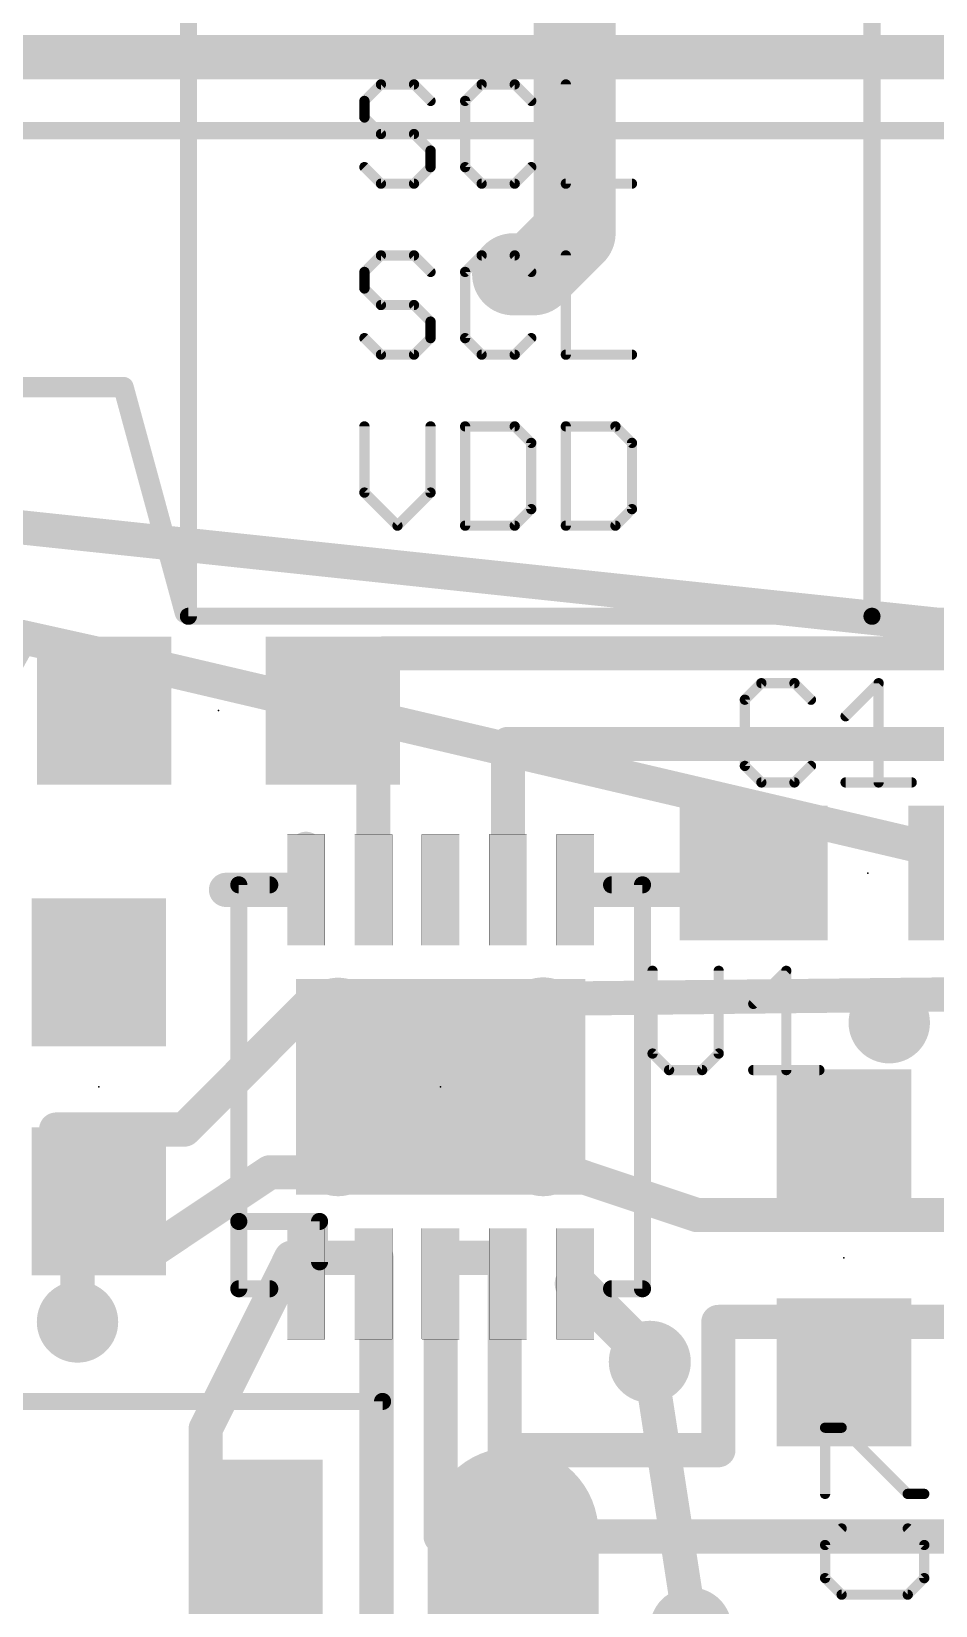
# Model space of a CAD drawing. Extents: x -1.6 to 81.6, y -2 to 51.3.
# Drawn here: x 10.14 to 16.86, y 6.27 to 17.96 of the extents above; entities that cross this region are included whole.
import ezdxf

# ---------------------------------------------------------------- set-up
doc = ezdxf.new("R2010")
doc.units = 0
for name, color, linetype in [('1', 22, 'CONTINUOUS'), ('16', 175, 'CONTINUOUS'), ('17', 82, 'CONTINUOUS'), ('18', 82, 'CONTINUOUS'), ('21', 253, 'CONTINUOUS'), ('22', 253, 'CONTINUOUS'), ('23', 7, 'CONTINUOUS'), ('25', 253, 'CONTINUOUS')]:
    doc.layers.add(name, color=color, linetype=linetype)

# ---------------------------------------------------------------- blocks, each defined once
blk = doc.blocks.new('RECT')
blk.add_solid([(-0.5, -0.5), (0.5, -0.5), (-0.5, 0.5), (0.5, 0.5)])
blk = doc.blocks.new('RECT132000X44800R1')
at = {"const_width": 0.0014}
blk.add_lwpolyline([(0.4118, -0.1386), (0.4118, 0.1386, 0.4142), (0.4111, 0.1393), (-0.4111, 0.1393, 0.4142), (-0.4118, 0.1386), (-0.4118, -0.1386, 0.4142), (-0.4111, -0.1393), (0.4111, -0.1393, 0.4142)], format="xyb", close=True, dxfattribs=at)
blk.add_solid([(-0.4115, -0.139), (0.4115, -0.139), (-0.4115, 0.139), (0.4115, 0.139)])
blk = doc.blocks.new('ROUNDP')
at = {"const_width": 0.5}
blk.add_lwpolyline([(0, -0.25, 1), (0, 0.25, 1), (0, -0.25)], format="xyb", dxfattribs=at)
blk = doc.blocks.new('ROUNDV')
at = {"const_width": 0.5}
blk.add_lwpolyline([(0, -0.25, 1), (0, 0.25, 1), (0, -0.25)], format="xyb", dxfattribs=at)

msp = doc.modelspace()

# ---------------------------------------------------------------- linework, layer by layer
at = {"layer": '1'}
for points, const_width in [([(27.94, 17.78), (8.89, 17.78)], 0.3048), ([(7.62, 17.7292), (38.6588, 17.7292)], 0.254), ([(14.1732, 16.4592), (13.8684, 16.1544)], 0.6096), ([(13.8684, 16.1544), (13.716, 16.1544)], 0.6096), ([(37.7952, 11.3284), (7.6708, 14.5288)], 0.254), ([(10.0584, 13.462), (7.62, 9.144)], 0.254), ([(10.9728, 13.2588), (10.0584, 13.462)], 0.254), ([(12.7576, 13.3392), (12.3766, 12.9138)], 0.254), ([(18.1624, 13.3392), (12.7576, 13.3392)], 0.254), ([(20.7264, 10.9728), (10.9728, 13.2588)], 0.254), ([(12.6776, 13.2948), (12.3766, 12.9138)], 0.254), ([(12.6776, 11.5823), (12.6776, 13.2948)], 0.254), ([(13.6776, 11.5823), (13.6776, 12.6661)], 0.254), ([(13.6776, 12.6661), (19.0514, 12.6661)], 0.254), ([(12.1776, 11.5823), (12.1776, 11.8872)], 0.254), ([(15.5027, 11.5823), (15.5027, 11.7073)], 0.254), ([(12.1776, 11.5824), (11.5824, 11.5824)], 0.254), ([(12.1776, 11.5823), (12.1776, 11.5824)], 0.254), ([(14.1776, 11.5823), (15.5027, 11.5823)], 0.254), ([(11.2727, 9.8023), (12.2252, 10.7548)], 0.254), ([(12.2252, 10.7548), (18.288, 10.8204)], 0.254), ([(10.3201, 9.8023), (11.2727, 9.8023)], 0.254), ([(10.3201, 8.8498), (10.3201, 9.8023)], 0.254), ([(11.9077, 9.4848), (10.9551, 8.8498)], 0.254), ([(14.1302, 9.4848), (11.9077, 9.4848)], 0.254), ([(15.0827, 9.1673), (14.1302, 9.4848)], 0.254), ([(10.4789, 8.3735), (10.4789, 9.326)], 0.254), ([(20.1626, 9.1673), (15.0827, 9.1673)], 0.254), ([(10.9551, 8.8498), (10.3201, 8.8498)], 0.254), ([(11.4314, 7.5798), (12.0664, 8.8498)], 0.254), ([(12.0664, 8.8498), (12.7014, 8.8498)], 0.254), ([(12.7014, 8.8498), (12.7014, 4.0873)], 0.254), ([(13.6539, 8.8498), (13.1776, 8.8498)], 0.254), ([(13.1776, 8.8498), (13.1776, 6.7797)], 0.254), ([(13.6539, 7.421), (13.6539, 8.8498)], 0.254), ([(14.1776, 8.6573), (14.732, 8.1029)], 0.3048), ([(20.1626, 8.3735), (15.2414, 8.3735)], 0.254), ([(15.2414, 8.3735), (15.2414, 7.421)], 0.254), ([(14.732, 8.1029), (14.732, 8.0772)], 0.3048), ([(11.4314, 4.0873), (11.4314, 7.5798)], 0.254), ([(15.2414, 7.421), (13.6539, 7.421)], 0.254), ([(13.716, 3.3528), (13.716, 6.8072)], 1.27), ([(13.1776, 6.7797), (20.1626, 6.7797)], 0.254)]:
    msp.add_lwpolyline(points, dxfattribs=dict(at, const_width=const_width))
for points, const_width in [([(14.281, 16.3514, 1), (14.0654, 16.567)], 0.3048), ([(13.716, 16.3068, 1), (13.716, 16.002)], 0.3048), ([(13.7606, 16.2622, 1), (13.9762, 16.0466)], 0.3048), ([(13.8684, 16.002, 1), (13.8684, 16.3068)], 0.3048), ([(10.1137, 13.4308, 1), (10.0031, 13.4932)], 0.127), ([(12.7576, 13.4027, 1), (12.7576, 13.2757)], 0.127), ([(12.805, 13.2968, 1), (12.7103, 13.3816)], 0.127), ([(10.9873, 13.3206, 1), (10.9583, 13.197)], 0.127), ([(10.959, 13.1968, 1), (10.9866, 13.3208)], 0.127), ([(12.7411, 13.2948, 1), (12.6142, 13.2948)], 0.127), ([(12.7275, 13.2554, 1), (12.6278, 13.3341)], 0.127), ([(12.3293, 12.9561, 1), (12.424, 12.8714)], 0.127), ([(12.3268, 12.9531, 1), (12.4265, 12.8744)], 0.127), ([(13.6776, 12.7296, 1), (13.6776, 12.6026)], 0.127), ([(13.7411, 12.6661, 1), (13.6142, 12.6661)], 0.127), ([(12.2411, 11.8872, 1), (12.1142, 11.8872)], 0.127), ([(15.5662, 11.7073, 1), (15.4392, 11.7073)], 0.127), ([(11.5824, 11.6459, 1), (11.5824, 11.5189)], 0.127), ([(12.2411, 11.5824, 1), (12.1142, 11.5824)], 0.127), ([(12.1776, 11.5189, 1), (12.1776, 11.6459)], 0.127), ([(14.1776, 11.6457, 1), (14.1776, 11.5188)], 0.127), ([(15.5027, 11.5188, 1), (15.5027, 11.6457)], 0.127), ([(12.1142, 11.5823, 1), (12.2411, 11.5823)], 0.127), ([(12.1142, 11.5823, 1), (12.2411, 11.5823)], 0.127), ([(12.6142, 11.5823, 1), (12.7411, 11.5823)], 0.127), ([(13.6142, 11.5823, 1), (13.7411, 11.5823)], 0.127), ([(15.4392, 11.5823, 1), (15.5662, 11.5823)], 0.127), ([(12.2245, 10.8182, 1), (12.2258, 10.6913)], 0.127), ([(12.2701, 10.7098, 1), (12.1802, 10.7997)], 0.127), ([(10.3201, 9.8658, 1), (10.3201, 9.7388)], 0.127), ([(10.3836, 9.8023, 1), (10.2567, 9.8023)], 0.127), ([(11.2277, 9.8472, 1), (11.3176, 9.7573)], 0.127), ([(11.2727, 9.7388, 1), (11.2727, 9.8658)], 0.127), ([(11.9077, 9.5482, 1), (11.9077, 9.4213)], 0.127), ([(11.9429, 9.4319, 1), (11.8724, 9.5376)], 0.127), ([(14.1502, 9.545, 1), (14.1101, 9.4245)], 0.127), ([(14.1302, 9.4213, 1), (14.1302, 9.5482)], 0.127), ([(10.5424, 9.326, 1), (10.4154, 9.326)], 0.127), ([(15.0827, 9.2308, 1), (15.0827, 9.1038)], 0.127), ([(15.0626, 9.107, 1), (15.1027, 9.2275)], 0.127), ([(10.3201, 8.9132, 1), (10.3201, 8.7863)], 0.127), ([(10.2567, 8.8498, 1), (10.3836, 8.8498)], 0.127), ([(10.9199, 8.9026, 1), (10.9904, 8.7969)], 0.127), ([(10.9551, 8.7863, 1), (10.9551, 8.9132)], 0.127), ([(12.0664, 8.9132, 1), (12.0664, 8.7863)], 0.127), ([(12.1232, 8.8214, 1), (12.0096, 8.8781)], 0.127), ([(12.7649, 8.8498, 1), (12.6379, 8.8498)], 0.127), ([(12.7014, 8.7863, 1), (12.7014, 8.9132)], 0.127), ([(13.1776, 8.9132, 1), (13.1776, 8.7863)], 0.127), ([(13.2411, 8.8498, 1), (13.1142, 8.8498)], 0.127), ([(13.7174, 8.8498, 1), (13.5904, 8.8498)], 0.127), ([(13.6539, 8.7863, 1), (13.6539, 8.9132)], 0.127), ([(14.2315, 8.7111, 1), (14.1238, 8.6034)], 0.1524), ([(10.4154, 8.3735, 1), (10.5424, 8.3735)], 0.127), ([(15.2414, 8.437, 1), (15.2414, 8.31)], 0.127), ([(15.3049, 8.3735, 1), (15.1779, 8.3735)], 0.127), ([(14.8082, 8.1029, 1), (14.6558, 8.1029)], 0.1524), ([(14.6781, 8.049, 1), (14.7859, 8.1568)], 0.1524), ([(14.6558, 8.0772, 1), (14.8082, 8.0772)], 0.1524), ([(11.4949, 7.5798, 1), (11.3679, 7.5798)], 0.127), ([(11.3746, 7.6081, 1), (11.4882, 7.5514)], 0.127), ([(13.6539, 7.4845, 1), (13.6539, 7.3575)], 0.127), ([(13.5904, 7.421, 1), (13.7174, 7.421)], 0.127), ([(15.1779, 7.421, 1), (15.3049, 7.421)], 0.127), ([(15.2414, 7.3575, 1), (15.2414, 7.4845)], 0.127), ([(14.0335, 6.8072, 1), (13.3985, 6.8072)], 0.635), ([(13.1776, 6.8432, 1), (13.1776, 6.7161)], 0.127), ([(13.1142, 6.7797, 1), (13.2411, 6.7797)], 0.127)]:
    msp.add_lwpolyline(points, format="xyb", dxfattribs=dict(at, const_width=const_width))
at = {"layer": '16'}
for points, const_width in [([(14.1732, 20.4216), (14.1732, 16.4592)], 0.6096), ([(14.732, 8.0772), (15.0368, 6.096)], 0.254)]:
    msp.add_lwpolyline(points, dxfattribs=dict(at, const_width=const_width))
for points, const_width in [([(14.0208, 16.4592, 1), (14.3256, 16.4592)], 0.3048), ([(14.7948, 8.0869, 1), (14.6692, 8.0675)], 0.127)]:
    msp.add_lwpolyline(points, format="xyb", dxfattribs=dict(at, const_width=const_width))
at = {"layer": '21', "const_width": 0.0635}
for points in [[(11.6776, 11.6515, 1), (11.6776, 11.588)], [(11.7094, 11.6197, 1), (11.6459, 11.6197)], [(11.9077, 11.588, 1), (11.9077, 11.6515)], [(14.4477, 11.6515, 1), (14.4477, 11.588)], [(14.7094, 11.6197, 1), (14.6459, 11.6197)], [(14.6776, 11.588, 1), (14.6776, 11.6515)], [(11.6776, 9.1515, 1), (11.6776, 9.088)], [(11.7094, 9.1197, 1), (11.6459, 9.1197)], [(11.6459, 9.1197, 1), (11.7094, 9.1197)], [(12.3094, 9.1197, 1), (12.2459, 9.1197)], [(12.2777, 9.088, 1), (12.2777, 9.1515)], [(12.2459, 8.8198, 1), (12.3094, 8.8198)], [(11.6776, 8.6515, 1), (11.6776, 8.588)], [(11.6459, 8.6197, 1), (11.7094, 8.6197)], [(11.9077, 8.588, 1), (11.9077, 8.6515)], [(14.4477, 8.6515, 1), (14.4477, 8.588)], [(14.6459, 8.6197, 1), (14.7094, 8.6197)], [(14.6776, 8.588, 1), (14.6776, 8.6515)], [(12.7776, 7.783, 1), (12.7141, 7.783)], [(12.7459, 7.7512, 1), (12.7459, 7.8147)]]:
    msp.add_lwpolyline(points, format="xyb", dxfattribs=at)
at = {"layer": '21', "const_width": 0.127}
for points in [[(11.6776, 11.6197), (11.6776, 9.1197)], [(11.9077, 11.6197), (11.6776, 11.6197)], [(14.6776, 11.6197), (14.4477, 11.6197)], [(14.6776, 8.6197), (14.6776, 11.6197)], [(11.6776, 9.1197), (11.6776, 8.6197)], [(11.6776, 9.1197), (12.2777, 9.1197)], [(12.2777, 8.8198), (12.2777, 9.1197)], [(11.6776, 8.6197), (11.9077, 8.6197)], [(14.4477, 8.6197), (14.6776, 8.6197)], [(12.7459, 7.783), (8.5295, 7.783)], [(12.7459, 3.5666), (12.7459, 7.783)]]:
    msp.add_lwpolyline(points, dxfattribs=at)
at = {"layer": '22', "const_width": 0.127}
msp.add_lwpolyline([(2.52, 17.2212), (20.32, 17.2212)], dxfattribs=at)
at = {"layer": '23'}
for p in [(11.5267, 12.9138), (16.3527, 11.7073), (10.6377, 10.1197), (13.1776, 10.1197), (16.1748, 8.8498)]:
    msp.add_point(p, dxfattribs=at)
at = {"layer": '25'}
for points, const_width in [([(11.303, 20.5994), (11.303, 13.6144)], 0.127), ([(16.383, 20.5994), (16.383, 13.6144)], 0.127), ([(12.734, 17.5647), (12.6111, 17.4419)], 0.0762), ([(12.9797, 17.5647), (12.734, 17.5647)], 0.0762), ([(13.1026, 17.4419), (12.9797, 17.5647)], 0.0762), ([(13.4824, 17.5647), (13.3595, 17.4419)], 0.0762), ([(13.7281, 17.5647), (13.4824, 17.5647)], 0.0762), ([(13.851, 17.4419), (13.7281, 17.5647)], 0.0762), ([(14.1079, 17.5647), (14.1079, 16.8275)], 0.0762), ([(12.6111, 17.4419), (12.6111, 17.319)], 0.0762), ([(13.3595, 17.4419), (13.3595, 16.9504)], 0.0762), ([(12.6111, 17.319), (12.734, 17.1961)], 0.0762), ([(12.734, 17.1961), (12.9797, 17.1961)], 0.0762), ([(12.9797, 17.1961), (13.1026, 17.0732)], 0.0762), ([(13.1026, 17.0732), (13.1026, 16.9504)], 0.0762), ([(12.734, 16.8275), (12.6111, 16.9504)], 0.0762), ([(13.1026, 16.9504), (12.9797, 16.8275)], 0.0762), ([(13.3595, 16.9504), (13.4824, 16.8275)], 0.0762), ([(13.7281, 16.8275), (13.851, 16.9504)], 0.0762), ([(12.9797, 16.8275), (12.734, 16.8275)], 0.0762), ([(13.4824, 16.8275), (13.7281, 16.8275)], 0.0762), ([(14.1079, 16.8275), (14.5994, 16.8275)], 0.0762), ([(12.734, 16.2947), (12.6111, 16.1719)], 0.0762), ([(12.9797, 16.2947), (12.734, 16.2947)], 0.0762), ([(13.1026, 16.1719), (12.9797, 16.2947)], 0.0762), ([(13.4824, 16.2947), (13.3595, 16.1719)], 0.0762), ([(13.7281, 16.2947), (13.4824, 16.2947)], 0.0762), ([(13.851, 16.1719), (13.7281, 16.2947)], 0.0762), ([(14.1079, 16.2947), (14.1079, 15.5575)], 0.0762), ([(12.6111, 16.1719), (12.6111, 16.049)], 0.0762), ([(13.3595, 16.1719), (13.3595, 15.6804)], 0.0762), ([(12.6111, 16.049), (12.734, 15.9261)], 0.0762), ([(12.734, 15.9261), (12.9797, 15.9261)], 0.0762), ([(12.9797, 15.9261), (13.1026, 15.8032)], 0.0762), ([(13.1026, 15.8032), (13.1026, 15.6804)], 0.0762), ([(12.734, 15.5575), (12.6111, 15.6804)], 0.0762), ([(13.1026, 15.6804), (12.9797, 15.5575)], 0.0762), ([(13.3595, 15.6804), (13.4824, 15.5575)], 0.0762), ([(13.7281, 15.5575), (13.851, 15.6804)], 0.0762), ([(12.9797, 15.5575), (12.734, 15.5575)], 0.0762), ([(13.4824, 15.5575), (13.7281, 15.5575)], 0.0762), ([(14.1079, 15.5575), (14.5994, 15.5575)], 0.0762), ([(10.8204, 15.3162), (7.8486, 15.3162)], 0.1524), ([(11.2776, 13.6398), (10.8204, 15.3162)], 0.1524), ([(12.6111, 15.0247), (12.6111, 14.5332)], 0.0762), ([(13.1026, 14.5332), (13.1026, 15.0247)], 0.0762), ([(13.3595, 15.0247), (13.3595, 14.2875)], 0.0762), ([(13.7281, 15.0247), (13.3595, 15.0247)], 0.0762), ([(13.851, 14.9019), (13.7281, 15.0247)], 0.0762), ([(14.1079, 15.0247), (14.1079, 14.2875)], 0.0762), ([(14.4765, 15.0247), (14.1079, 15.0247)], 0.0762), ([(14.5994, 14.9019), (14.4765, 15.0247)], 0.0762), ([(13.851, 14.4104), (13.851, 14.9019)], 0.0762), ([(14.5994, 14.4104), (14.5994, 14.9019)], 0.0762), ([(12.6111, 14.5332), (12.8568, 14.2875)], 0.0762), ([(12.8568, 14.2875), (13.1026, 14.5332)], 0.0762), ([(13.7281, 14.2875), (13.851, 14.4104)], 0.0762), ([(14.4765, 14.2875), (14.5994, 14.4104)], 0.0762), ([(13.3595, 14.2875), (13.7281, 14.2875)], 0.0762), ([(14.1079, 14.2875), (14.4765, 14.2875)], 0.0762), ([(11.303, 13.6144), (16.383, 13.6144)], 0.127), ([(16.383, 13.6144), (21.463, 13.6144)], 0.127), ([(15.5611, 13.1176), (15.4383, 12.9947)], 0.0762), ([(15.8069, 13.1176), (15.5611, 13.1176)], 0.0762), ([(15.9297, 12.9947), (15.8069, 13.1176)], 0.0762), ([(16.1867, 12.8718), (16.4324, 13.1176)], 0.0762), ([(16.4324, 13.1176), (16.4324, 12.3803)], 0.0762), ([(15.4383, 12.9947), (15.4383, 12.5032)], 0.0762), ([(15.4383, 12.5032), (15.5611, 12.3803)], 0.0762), ([(15.8069, 12.3803), (15.9297, 12.5032)], 0.0762), ([(15.5611, 12.3803), (15.8069, 12.3803)], 0.0762), ([(16.1867, 12.3803), (16.6782, 12.3803)], 0.0762), ([(14.7523, 10.9812), (14.7523, 10.3668)], 0.0762), ([(15.2438, 10.3668), (15.2438, 10.9812)], 0.0762), ([(15.5007, 10.7354), (15.7465, 10.9812)], 0.0762), ([(15.7465, 10.9812), (15.7465, 10.2439)], 0.0762), ([(14.7523, 10.3668), (14.8752, 10.2439)], 0.0762), ([(15.1209, 10.2439), (15.2438, 10.3668)], 0.0762), ([(14.8752, 10.2439), (15.1209, 10.2439)], 0.0762), ([(15.5007, 10.2439), (15.9922, 10.2439)], 0.0762), ([(16.0345, 7.0963), (16.0345, 7.5878)], 0.0762), ([(16.0345, 7.5878), (16.1574, 7.5878)], 0.0762), ([(16.1574, 7.5878), (16.6489, 7.0963)], 0.0762), ([(16.6489, 7.0963), (16.7718, 7.0963)], 0.0762), ([(16.1574, 6.8393), (16.0345, 6.7165)], 0.0762), ([(16.7718, 6.7165), (16.6489, 6.8393)], 0.0762), ([(16.0345, 6.7165), (16.0345, 6.4707)], 0.0762), ([(16.7718, 6.4707), (16.7718, 6.7165)], 0.0762), ([(16.0345, 6.4707), (16.1574, 6.3479)], 0.0762), ([(16.6489, 6.3479), (16.7718, 6.4707)], 0.0762), ([(16.1574, 6.3479), (16.6489, 6.3479)], 0.0762)]:
    msp.add_lwpolyline(points, dxfattribs=dict(at, const_width=const_width))
for points, const_width in [([(12.734, 17.5838, 1), (12.734, 17.5457)], 0.0381), ([(12.7474, 17.5513, 1), (12.7205, 17.5782)], 0.0381), ([(12.9932, 17.5782, 1), (12.9662, 17.5513)], 0.0381), ([(12.9797, 17.5457, 1), (12.9797, 17.5838)], 0.0381), ([(13.4824, 17.5838, 1), (13.4824, 17.5457)], 0.0381), ([(13.4959, 17.5513, 1), (13.4689, 17.5782)], 0.0381), ([(13.7416, 17.5782, 1), (13.7147, 17.5513)], 0.0381), ([(13.7281, 17.5457, 1), (13.7281, 17.5838)], 0.0381), ([(14.127, 17.5647, 1), (14.0889, 17.5647)], 0.0381), ([(12.5976, 17.4553, 1), (12.6246, 17.4284)], 0.0381), ([(12.6302, 17.4419, 1), (12.5921, 17.4419)], 0.0381), ([(13.0891, 17.4284, 1), (13.1161, 17.4553)], 0.0381), ([(13.346, 17.4553, 1), (13.373, 17.4284)], 0.0381), ([(13.3786, 17.4419, 1), (13.3405, 17.4419)], 0.0381), ([(13.8375, 17.4284, 1), (13.8645, 17.4553)], 0.0381), ([(12.6246, 17.3325, 1), (12.5976, 17.3055)], 0.0381), ([(12.5921, 17.319, 1), (12.6302, 17.319)], 0.0381), ([(12.734, 17.2152, 1), (12.734, 17.1771)], 0.0381), ([(12.7205, 17.1826, 1), (12.7474, 17.2096)], 0.0381), ([(12.9932, 17.2096, 1), (12.9662, 17.1826)], 0.0381), ([(12.9797, 17.1771, 1), (12.9797, 17.2152)], 0.0381), ([(13.1216, 17.0732, 1), (13.0835, 17.0732)], 0.0381), ([(13.0891, 17.0598, 1), (13.1161, 17.0867)], 0.0381), ([(12.6246, 16.9638, 1), (12.5976, 16.9369)], 0.0381), ([(13.0835, 16.9504, 1), (13.1216, 16.9504)], 0.0381), ([(13.1161, 16.9369, 1), (13.0891, 16.9638)], 0.0381), ([(13.373, 16.9638, 1), (13.346, 16.9369)], 0.0381), ([(13.3405, 16.9504, 1), (13.3786, 16.9504)], 0.0381), ([(13.8645, 16.9369, 1), (13.8375, 16.9638)], 0.0381), ([(12.734, 16.8466, 1), (12.734, 16.8085)], 0.0381), ([(12.7205, 16.814, 1), (12.7474, 16.841)], 0.0381), ([(12.9662, 16.841, 1), (12.9932, 16.814)], 0.0381), ([(12.9797, 16.8085, 1), (12.9797, 16.8466)], 0.0381), ([(13.4824, 16.8466, 1), (13.4824, 16.8085)], 0.0381), ([(13.4689, 16.814, 1), (13.4959, 16.841)], 0.0381), ([(13.7147, 16.841, 1), (13.7416, 16.814)], 0.0381), ([(13.7281, 16.8085, 1), (13.7281, 16.8466)], 0.0381), ([(14.1079, 16.8466, 1), (14.1079, 16.8085)], 0.0381), ([(14.0889, 16.8275, 1), (14.127, 16.8275)], 0.0381), ([(14.5994, 16.8085, 1), (14.5994, 16.8466)], 0.0381), ([(12.734, 16.3138, 1), (12.734, 16.2757)], 0.0381), ([(12.7474, 16.2813, 1), (12.7205, 16.3082)], 0.0381), ([(12.9932, 16.3082, 1), (12.9662, 16.2813)], 0.0381), ([(12.9797, 16.2757, 1), (12.9797, 16.3138)], 0.0381), ([(13.4824, 16.3138, 1), (13.4824, 16.2757)], 0.0381), ([(13.4959, 16.2813, 1), (13.4689, 16.3082)], 0.0381), ([(13.7416, 16.3082, 1), (13.7147, 16.2813)], 0.0381), ([(13.7281, 16.2757, 1), (13.7281, 16.3138)], 0.0381), ([(14.127, 16.2947, 1), (14.0889, 16.2947)], 0.0381), ([(12.5976, 16.1853, 1), (12.6246, 16.1584)], 0.0381), ([(12.6302, 16.1719, 1), (12.5921, 16.1719)], 0.0381), ([(13.0891, 16.1584, 1), (13.1161, 16.1853)], 0.0381), ([(13.346, 16.1853, 1), (13.373, 16.1584)], 0.0381), ([(13.3786, 16.1719, 1), (13.3405, 16.1719)], 0.0381), ([(13.8375, 16.1584, 1), (13.8645, 16.1853)], 0.0381), ([(12.6246, 16.0625, 1), (12.5976, 16.0355)], 0.0381), ([(12.5921, 16.049, 1), (12.6302, 16.049)], 0.0381), ([(12.734, 15.9452, 1), (12.734, 15.9071)], 0.0381), ([(12.7205, 15.9126, 1), (12.7474, 15.9396)], 0.0381), ([(12.9932, 15.9396, 1), (12.9662, 15.9126)], 0.0381), ([(12.9797, 15.9071, 1), (12.9797, 15.9452)], 0.0381), ([(13.1216, 15.8032, 1), (13.0835, 15.8032)], 0.0381), ([(13.0891, 15.7898, 1), (13.1161, 15.8167)], 0.0381), ([(12.6246, 15.6938, 1), (12.5976, 15.6669)], 0.0381), ([(13.0835, 15.6804, 1), (13.1216, 15.6804)], 0.0381), ([(13.1161, 15.6669, 1), (13.0891, 15.6938)], 0.0381), ([(13.373, 15.6938, 1), (13.346, 15.6669)], 0.0381), ([(13.3405, 15.6804, 1), (13.3786, 15.6804)], 0.0381), ([(13.8645, 15.6669, 1), (13.8375, 15.6938)], 0.0381), ([(12.734, 15.5766, 1), (12.734, 15.5385)], 0.0381), ([(12.7205, 15.544, 1), (12.7474, 15.571)], 0.0381), ([(12.9662, 15.571, 1), (12.9932, 15.544)], 0.0381), ([(12.9797, 15.5385, 1), (12.9797, 15.5766)], 0.0381), ([(13.4824, 15.5766, 1), (13.4824, 15.5385)], 0.0381), ([(13.4689, 15.544, 1), (13.4959, 15.571)], 0.0381), ([(13.7147, 15.571, 1), (13.7416, 15.544)], 0.0381), ([(13.7281, 15.5385, 1), (13.7281, 15.5766)], 0.0381), ([(14.1079, 15.5766, 1), (14.1079, 15.5385)], 0.0381), ([(14.0889, 15.5575, 1), (14.127, 15.5575)], 0.0381), ([(14.5994, 15.5385, 1), (14.5994, 15.5766)], 0.0381), ([(10.8572, 15.3262, 1), (10.7836, 15.3062)], 0.0762), ([(10.8204, 15.2781, 1), (10.8204, 15.3543)], 0.0762), ([(12.6302, 15.0247, 1), (12.5921, 15.0247)], 0.0381), ([(13.1216, 15.0247, 1), (13.0835, 15.0247)], 0.0381), ([(13.3595, 15.0438, 1), (13.3595, 15.0057)], 0.0381), ([(13.3786, 15.0247, 1), (13.3405, 15.0247)], 0.0381), ([(13.7416, 15.0382, 1), (13.7147, 15.0113)], 0.0381), ([(13.7281, 15.0057, 1), (13.7281, 15.0438)], 0.0381), ([(14.1079, 15.0438, 1), (14.1079, 15.0057)], 0.0381), ([(14.127, 15.0247, 1), (14.0889, 15.0247)], 0.0381), ([(14.49, 15.0382, 1), (14.4631, 15.0113)], 0.0381), ([(14.4765, 15.0057, 1), (14.4765, 15.0438)], 0.0381), ([(13.8701, 14.9019, 1), (13.832, 14.9019)], 0.0381), ([(13.8375, 14.8884, 1), (13.8645, 14.9153)], 0.0381), ([(14.6185, 14.9019, 1), (14.5804, 14.9019)], 0.0381), ([(14.5859, 14.8884, 1), (14.6129, 14.9153)], 0.0381), ([(12.6246, 14.5467, 1), (12.5976, 14.5198)], 0.0381), ([(12.5921, 14.5332, 1), (12.6302, 14.5332)], 0.0381), ([(13.0835, 14.5332, 1), (13.1216, 14.5332)], 0.0381), ([(13.1161, 14.5198, 1), (13.0891, 14.5467)], 0.0381), ([(13.832, 14.4104, 1), (13.8701, 14.4104)], 0.0381), ([(13.8645, 14.3969, 1), (13.8375, 14.4238)], 0.0381), ([(14.5804, 14.4104, 1), (14.6185, 14.4104)], 0.0381), ([(14.6129, 14.3969, 1), (14.5859, 14.4238)], 0.0381), ([(12.8434, 14.301, 1), (12.8703, 14.274)], 0.0381), ([(12.8434, 14.274, 1), (12.8703, 14.301)], 0.0381), ([(13.3595, 14.3066, 1), (13.3595, 14.2685)], 0.0381), ([(13.3405, 14.2875, 1), (13.3786, 14.2875)], 0.0381), ([(13.7147, 14.301, 1), (13.7416, 14.274)], 0.0381), ([(13.7281, 14.2685, 1), (13.7281, 14.3066)], 0.0381), ([(14.1079, 14.3066, 1), (14.1079, 14.2685)], 0.0381), ([(14.0889, 14.2875, 1), (14.127, 14.2875)], 0.0381), ([(14.4631, 14.301, 1), (14.49, 14.274)], 0.0381), ([(14.4765, 14.2685, 1), (14.4765, 14.3066)], 0.0381), ([(11.2408, 13.6298, 1), (11.3144, 13.6498)], 0.0762), ([(11.303, 13.6462, 1), (11.303, 13.5826)], 0.0635), ([(11.2713, 13.6144, 1), (11.3348, 13.6144)], 0.0635), ([(16.383, 13.6462, 1), (16.383, 13.5826)], 0.0635), ([(16.3513, 13.6144, 1), (16.4147, 13.6144)], 0.0635), ([(16.383, 13.5826, 1), (16.383, 13.6462)], 0.0635), ([(15.5611, 13.1366, 1), (15.5611, 13.0985)], 0.0381), ([(15.5746, 13.1041, 1), (15.5476, 13.131)], 0.0381), ([(15.8203, 13.131, 1), (15.7934, 13.1041)], 0.0381), ([(15.8069, 13.0985, 1), (15.8069, 13.1366)], 0.0381), ([(16.4515, 13.1176, 1), (16.4134, 13.1176)], 0.0381), ([(16.4459, 13.1041, 1), (16.4189, 13.131)], 0.0381), ([(15.4248, 13.0082, 1), (15.4517, 12.9812)], 0.0381), ([(15.4573, 12.9947, 1), (15.4192, 12.9947)], 0.0381), ([(15.9163, 12.9812, 1), (15.9432, 13.0082)], 0.0381), ([(16.1732, 12.8853, 1), (16.2001, 12.8584)], 0.0381), ([(15.4517, 12.5167, 1), (15.4248, 12.4897)], 0.0381), ([(15.4192, 12.5032, 1), (15.4573, 12.5032)], 0.0381), ([(15.9432, 12.4897, 1), (15.9163, 12.5167)], 0.0381), ([(15.5611, 12.3994, 1), (15.5611, 12.3613)], 0.0381), ([(15.5476, 12.3669, 1), (15.5746, 12.3938)], 0.0381), ([(15.7934, 12.3938, 1), (15.8203, 12.3669)], 0.0381), ([(15.8069, 12.3613, 1), (15.8069, 12.3994)], 0.0381), ([(16.1867, 12.3994, 1), (16.1867, 12.3613)], 0.0381), ([(16.4134, 12.3803, 1), (16.4515, 12.3803)], 0.0381), ([(16.6782, 12.3613, 1), (16.6782, 12.3994)], 0.0381), ([(14.7714, 10.9812, 1), (14.7333, 10.9812)], 0.0381), ([(15.2629, 10.9812, 1), (15.2248, 10.9812)], 0.0381), ([(15.7655, 10.9812, 1), (15.7274, 10.9812)], 0.0381), ([(15.7599, 10.9677, 1), (15.733, 10.9946)], 0.0381), ([(15.4873, 10.7489, 1), (15.5142, 10.722)], 0.0381), ([(14.7658, 10.3803, 1), (14.7388, 10.3533)], 0.0381), ([(15.2573, 10.3533, 1), (15.2303, 10.3803)], 0.0381), ([(14.7333, 10.3668, 1), (14.7714, 10.3668)], 0.0381), ([(15.2248, 10.3668, 1), (15.2629, 10.3668)], 0.0381), ([(14.8752, 10.263, 1), (14.8752, 10.2249)], 0.0381), ([(14.8617, 10.2305, 1), (14.8887, 10.2574)], 0.0381), ([(15.1075, 10.2574, 1), (15.1344, 10.2305)], 0.0381), ([(15.1209, 10.2249, 1), (15.1209, 10.263)], 0.0381), ([(15.5007, 10.263, 1), (15.5007, 10.2249)], 0.0381), ([(15.7274, 10.2439, 1), (15.7655, 10.2439)], 0.0381), ([(15.9922, 10.2249, 1), (15.9922, 10.263)], 0.0381), ([(16.0536, 7.5878, 1), (16.0155, 7.5878)], 0.0381), ([(16.0345, 7.6068, 1), (16.0345, 7.5687)], 0.0381), ([(16.1709, 7.6012, 1), (16.1439, 7.5743)], 0.0381), ([(16.1574, 7.5687, 1), (16.1574, 7.6068)], 0.0381), ([(16.6489, 7.1153, 1), (16.6489, 7.0772)], 0.0381), ([(16.7718, 7.0772, 1), (16.7718, 7.1153)], 0.0381), ([(16.0155, 7.0963, 1), (16.0536, 7.0963)], 0.0381), ([(16.6354, 7.0828, 1), (16.6624, 7.1097)], 0.0381), ([(16.1709, 6.8259, 1), (16.1439, 6.8528)], 0.0381), ([(16.6624, 6.8528, 1), (16.6354, 6.8259)], 0.0381), ([(16.0536, 6.7165, 1), (16.0155, 6.7165)], 0.0381), ([(16.0211, 6.7299, 1), (16.048, 6.703)], 0.0381), ([(16.7908, 6.7165, 1), (16.7527, 6.7165)], 0.0381), ([(16.7583, 6.703, 1), (16.7852, 6.7299)], 0.0381), ([(16.048, 6.4842, 1), (16.0211, 6.4572)], 0.0381), ([(16.0155, 6.4707, 1), (16.0536, 6.4707)], 0.0381), ([(16.7527, 6.4707, 1), (16.7908, 6.4707)], 0.0381), ([(16.7852, 6.4572, 1), (16.7583, 6.4842)], 0.0381), ([(16.1574, 6.3669, 1), (16.1574, 6.3288)], 0.0381), ([(16.1439, 6.3344, 1), (16.1709, 6.3613)], 0.0381), ([(16.6354, 6.3613, 1), (16.6624, 6.3344)], 0.0381), ([(16.6489, 6.3288, 1), (16.6489, 6.3669)], 0.0381)]:
    msp.add_lwpolyline(points, format="xyb", dxfattribs=dict(at, const_width=const_width))

# ---------------------------------------------------------------- block references
at = {"layer": '1', "yscale": 1.1, "rotation": 180}
for p in [(10.6767, 12.9138), (12.3766, 12.9138)]:
    msp.add_blockref('RECT', p, dxfattribs=at)
at = {"layer": '1', "xscale": 1.1}
for p in [(15.5027, 11.7073), (17.2027, 11.7073)]:
    msp.add_blockref('RECT', p, dxfattribs=at)
at = {"layer": '1', "rotation": 90}
for p in [(12.1776, 11.5823), (12.6776, 11.5823), (13.1776, 11.5823), (13.6776, 11.5823), (14.1776, 11.5823), (12.1776, 8.6573), (12.6776, 8.6573), (13.1776, 8.6573), (13.6776, 8.6573), (14.1776, 8.6573)]:
    msp.add_blockref('RECT132000X44800R1', p, dxfattribs=at)
at = {"layer": '1', "xscale": 1.1}
for p, rotation in [((10.6377, 10.9698), 270), ((16.1748, 9.6997), 90), ((10.6377, 9.2698), 270), ((16.1748, 7.9998), 90)]:
    msp.add_blockref('RECT', p, dxfattribs=dict(at, rotation=rotation))
at = {"layer": '1', "xscale": 1.6, "yscale": 2.15, "rotation": 90}
msp.add_blockref('RECT', (13.1776, 10.1197), dxfattribs=at)
at = {"layer": '1', "xscale": 0.9652, "yscale": 3.3528}
msp.add_blockref('RECT', (11.8188, 5.6748), dxfattribs=at)
at = {"layer": '17'}
for p, xscale, yscale in [((12.4157, 10.6278), 0.6048, 0.6048), ((12.4157, 10.6278), 0.6048, 0.6048), ((13.9397, 10.6278), 0.6096, 0.6096), ((13.9397, 10.6278), 0.6096, 0.6096), ((13.1776, 10.1197), 0.6096, 0.6096), ((13.1776, 10.1197), 0.6096, 0.6096), ((12.4157, 9.6118), 0.6096, 0.6096), ((12.4157, 9.6118), 0.6096, 0.6096), ((13.9397, 9.6118), 0.6096, 0.6096), ((13.9397, 9.6118), 0.6096, 0.6096)]:
    msp.add_blockref('ROUNDP', p, dxfattribs=dict(at, xscale=xscale, yscale=yscale))
at = {"layer": '18'}
for p, xscale, yscale in [((14.1732, 16.4592), 0.6096, 0.6096), ((14.1732, 16.4592), 0.6096, 0.6096), ((16.5114, 10.596), 0.6048, 0.6048), ((16.5114, 10.596), 0.6048, 0.6048), ((10.4789, 8.3735), 0.6048, 0.6048), ((10.4789, 8.3735), 0.6048, 0.6048), ((14.732, 8.0772), 0.6096, 0.6096), ((14.732, 8.0772), 0.6096, 0.6096), ((15.0368, 6.096), 0.6096, 0.6096), ((15.0368, 6.096), 0.6096, 0.6096)]:
    msp.add_blockref('ROUNDV', p, dxfattribs=dict(at, xscale=xscale, yscale=yscale))

doc.saveas('drawing.dxf')
